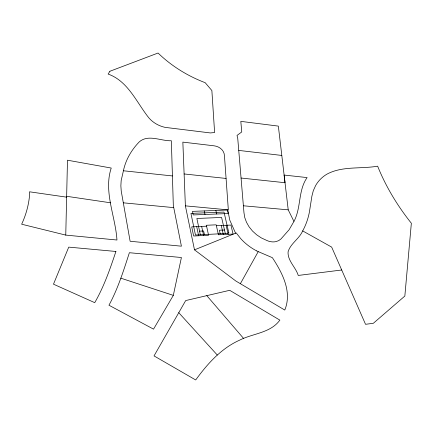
<?xml version="1.0" encoding="UTF-8"?>
<svg xmlns="http://www.w3.org/2000/svg" width="433" height="433" viewBox="0 0 433 433"><rect width="100%" height="100%" fill="white"/><g stroke="black" fill="none" stroke-linecap="round" stroke-linejoin="round"><path stroke-width="0.65" d="M65.762 235.103L67.478 160.205L111.232 168.047C103.363 191.759 115.492 216.294 116.959 240.012L65.762 235.103L21.65 224.213A132.482 104.256 -2.9 0 0 29.368 197.183L29.525 191.803L66.644 197.161M173.319 295.371L181.411 257.516L129.38 252.715C123.611 270.582 117.949 288.654 108.959 305.227L153.531 329.14L173.319 295.371L120.829 278.175M123.416 170.775C125.667 159.847 131.448 149.959 139.172 141.986C148.102 133.9 160.984 141.18 171.349 140.757L173.319 205.486L181.405 246.188L130.127 241.268L121.235 191.094L120.867 185.8L121.164 180.583L123.416 170.775L172.431 175.939M293.942 221.431L289.13 229.707L280.974 238.956L278.684 240.634L275.891 241.636A13.704 11.101 33.4 0 1 266.327 240.245L261.272 237.885L256.628 234.783L252.509 231.054L249.083 226.827L246.474 222.259L244.742 217.501L243.968 212.717L237.739 138.376L237.013 135.442L241.749 131.941L240.813 121.364L278.349 126.106L288.216 209.843L293.942 221.431C301.336 207.748 297.958 190.504 307.111 177.584L284.124 175.062L285.022 182.715L241.067 178.033M240.375 283.696L258.23 251.616L272.368 257.673C282.284 272.795 292.329 291.739 284.784 310.06L235.812 280.995L194.493 249.846L185.384 205.859L182.85 142.121L214.162 145.824C219.331 146.435 224.262 150.208 224.446 155.712L228.337 209.881L185.384 205.859M178.759 312.696L185.687 300.567L229.696 290.31L279.859 320.117C270.549 333.074 252.932 333.356 239.698 340.116C221.144 348.381 207.407 363.872 195.694 379.968L154.034 355.91L178.759 312.696L217.29 355.033M302.683 230.913L331.667 247.108L365.539 324.306L373.343 323.283L404.844 296.053L411.35 223.244C397.554 205.908 385.884 186.758 377.636 166.164C360.954 169.151 342.411 165.801 326.985 174.131A52.772 39.95 37.4 0 0 315.57 185.67L313.297 190.72L311.879 196.236L309.443 211.78A98.237 78.752 26.6 0 1 302.678 230.913C299.284 238.897 290.44 243.498 288.069 251.871C287.512 260.877 295.777 267.21 298.256 275.442L341.707 269.997M194.493 249.846L236.261 232.943L240.759 238.67A45.968 36.859 32.7 0 0 256.672 250.902M199.564 231.168L203.634 230.973L204.408 234.562M224.483 229.983L219.379 230.226L220.186 233.788M206.584 226.172L191.716 226.849L193.627 236.017L208.576 235.276L206.389 225.274L216.186 224.83L218.432 234.789L233.062 234.064L230.941 225.068L216.392 225.728M243.373 205.783L288.216 209.843M123.329 202.828L173.747 207.618M184.117 173.952L226.075 178.445M238.751 150.413L281.802 155.442M66.671 196.301L110.729 202.823M256.672 250.907L258.23 251.616M206.785 295.636L243.665 338.519M235.584 233.214L229.771 220.116L227.753 209.826M226.113 225.284L228.207 234.307M225.301 233.533L221.593 217.447L196.863 218.481L200.333 234.762M221.263 225.506L223.331 234.545M215.872 210.47L216.679 213.999M204.23 210.92L205.009 214.47M201.654 226.394L203.618 235.52M196.696 226.621L198.633 235.769M115.909 251.47C110.085 268.996 103.996 286.603 94.73 302.662L53.486 284.183L68.739 247.124L115.909 251.47M109.885 71.266L108.136 74.065C127.464 80.944 136.065 101.16 147.637 116.315C151.794 122.041 158.213 125.83 165.065 127.367L210.4 132.942L214.611 132.525L211.872 90.551L205.177 82.687C187.716 76.062 171.479 66.06 158.056 53.032L109.885 71.266M228.824 232.797L227.228 233.441L195.467 235L190.931 213.388L223.996 212.083L228.824 232.797M228.223 213.534L193.226 214.941L192.469 211.374L227.395 210.021L228.223 213.534"/></g></svg>
